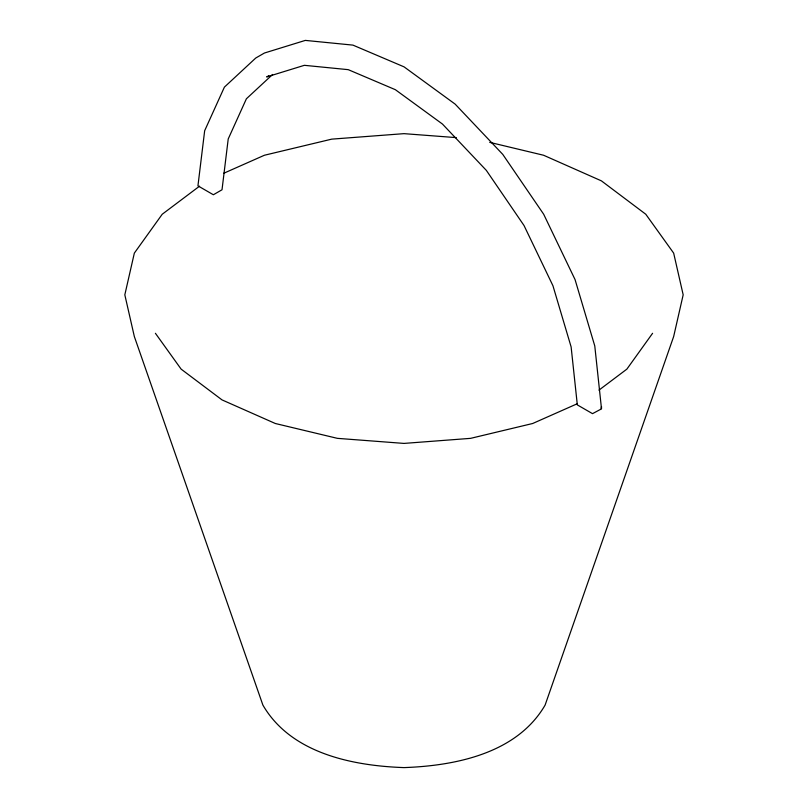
<?xml version="1.0" encoding="UTF-8"?>
<svg xmlns="http://www.w3.org/2000/svg" width="808" height="808" viewBox="0 0 808 808"><rect width="100%" height="100%" fill="white"/><g stroke="black" fill="none" stroke-linecap="round" stroke-linejoin="round"><path stroke-width="1.21" d="M601.162 408.666L601.505 406.646L601.505 408.858L592.516 413.656L577.326 404.889L571.125 346.925L552.945 285.749L524.028 225.533L486.335 170.377L442.451 124.048L395.354 89.688L348.248 69.66L304.364 65.317L266.67 76.942L268.832 75.7M652.591 333.29L626.877 369.125L598.95 390.133M272.609 74.467L246.4 98.778L228.22 138.956L222.018 189.769L213.373 194.758L197.94 185.85L204.666 130.724L224.402 87.123L255.772 58.014L264.428 53.025L305.323 40.4L352.945 45.117L404.05 66.852L455.156 104.131L502.778 154.399L543.673 214.241L575.054 279.588L594.779 345.965L601.364 407.505M199.536 186.173L162.226 214.241L134.34 253.116L124.826 294.829L134.34 336.542L262.893 705.091C290.92 753.399 352.44 765.782 404 767.6C455.56 765.782 517.08 753.399 545.107 705.091L673.66 336.542L683.174 294.829L673.66 253.116L645.774 214.241L601.405 180.861L543.592 155.247L489.719 142.359M223.594 173.326L264.408 155.247L331.745 139.138L404 133.653L456.328 137.623M576.902 403.909L532.674 423.503L470.609 438.35L404 443.41L337.391 438.35L275.326 423.503L222.018 399.899L181.123 369.125L155.409 333.29"/></g></svg>
